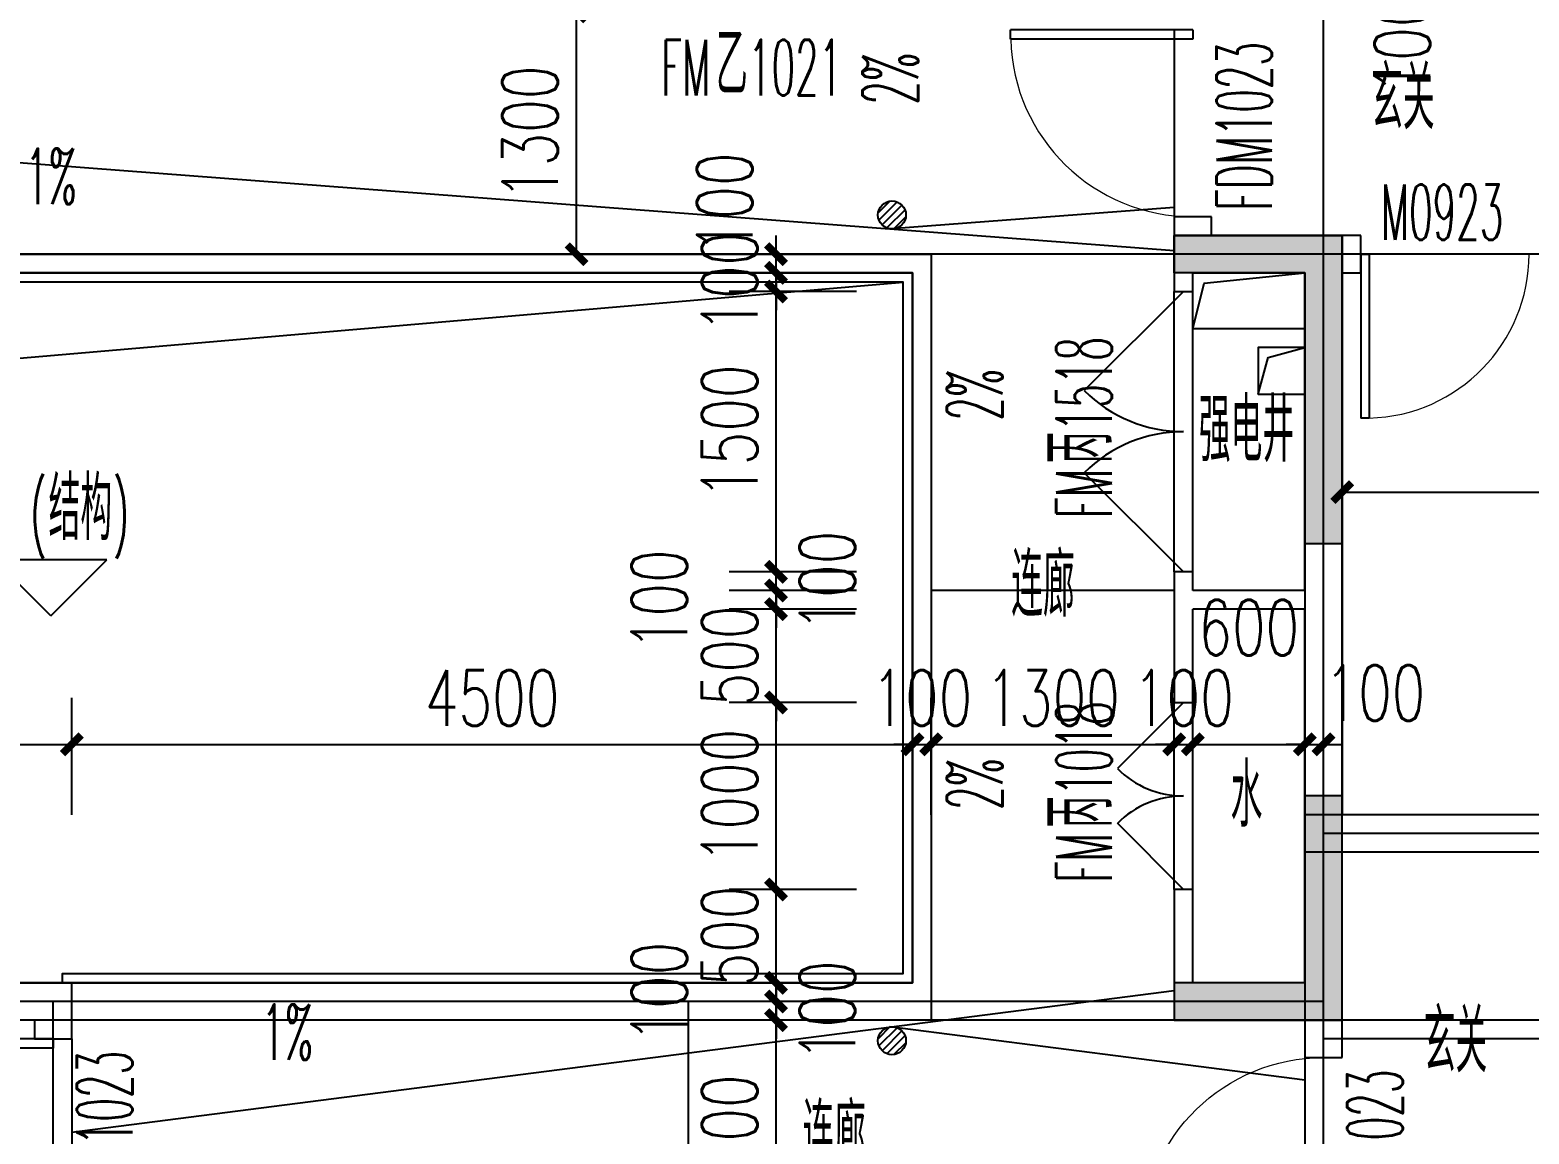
# Model space of a CAD drawing. Extents: x -59851 to 653804, y -249523 to 437614.
# Drawn here: x -10238 to -2214, y 17096 to 23006 of the extents above; entities that cross this region are included whole.
import ezdxf

# ---------------------------------------------------------------- set-up
doc = ezdxf.new("R2010")
doc.units = 0
doc.header["$LTSCALE"] = 1000
doc.header["$MEASUREMENT"] = 0
doc.layers.add('A-area(算全面积)', color=21, linetype='Continuous', plot=False)
for name, color, linetype in [('A-洞口', 105, 'Continuous'), ('A-第三道尺寸线', 105, 'Continuous'), ('A-线脚看线', 9, 'Continuous'), ('AE-FLOR', 151, 'Continuous'), ('DIM_ELEV', 3, 'Continuous'), ('DIM_SYMB', 3, 'Continuous'), ('DOOR_FIRE', 4, 'Continuous'), ('DOOR_FIRE_TEXT', 7, 'Continuous'), ('DOTE', 16, 'Continuous'), ('NL', 5, 'Continuous'), ('PUB_HATCH', 8, 'Continuous'), ('PUB_TEXT', 7, 'Continuous'), ('WALL', 2, 'Continuous'), ('WINDOW', 4, 'Continuous'), ('WINDOW_TEXT', 7, 'Continuous'), ('ys', 154, 'Continuous'), ('剪力墙', 6, 'Continuous')]:
    doc.layers.add(name, color=color, linetype=linetype)
doc.styles.add('_TCH_DIM', font='SIMPLEX.shx', dxfattribs={"width": 0.7, "bigfont": 'GBCBIG.shx'})
doc.styles.add('_TCH_DIM_T3', font='SIMPLEX.shx', dxfattribs={"width": 0.705882, "bigfont": 'GBCBIG.shx'})
doc.styles.add('_TCH_WINDOW', font='SIMPLEX.shx', dxfattribs={"width": 0.7, "height": 3.5, "bigfont": 'GBCBIG.shx'})
doc.styles.get("Standard").update_dxf_attribs({"font": 'gbenor.shx', "width": 0.7, "bigfont": 'gbcbig.shx'})
doc.dimstyles.new('_TCH_ARCH&&100', dxfattribs={"dimtxt": 297.5, "dimasz": 100, "dimexe": 250, "dimexo": 300, "dimgap": 100, "dimtad": 1, "dimdec": 0, "dimzin": 0, "dimdsep": 46, "dimtxsty": '_TCH_DIM_T3', "dimblk": 'ARCHTICK', "dimcen": 0.09, "dimclrt": 7, "dimazin": 2, "dimtfac": 1, "dimtdec": 0, "dimtix": 1, "dimtmove": 2, "dimatfit": 3, "dimfxl": 0, "dimtolj": 1, "dimtzin": 0, "dimarcsym": 0})

# ---------------------------------------------------------------- blocks, each defined once
blk = doc.blocks.new('jgjlq030328')
at = {"layer": 'PUB_HATCH'}
for points in [[(-249535, 21011.9), (-249535, 20911.9), (-249535, 19361.9), (-249735, 19361.9), (-249735, 20811.9), (-250435, 20811.9), (-250435, 21011.9), (-249735, 21011.9)], [(-250435, 16811.9), (-249535, 16811.9), (-249535, 18011.9), (-249735, 18011.9), (-249735, 17011.9), (-250435, 17011.9)]]:
    blk.add_hatch(color=256, dxfattribs=at).paths.add_polyline_path(points)
at = {"layer": '剪力墙'}
for points in [[(-249535, 21011.9), (-249535, 20911.9), (-249535, 19361.9), (-249735, 19361.9), (-249735, 20811.9), (-250435, 20811.9), (-250435, 21011.9), (-249735, 21011.9)], [(-250435, 16811.9), (-249535, 16811.9), (-249535, 18011.9), (-249735, 18011.9), (-249735, 17011.9), (-250435, 17011.9)]]:
    blk.add_lwpolyline(points, close=True, dxfattribs=at)
blk.add_lwpolyline([(-249735, 21011.9), (-249735, 21011.9)], dxfattribs=at)
blk = doc.blocks.new('zhouxianssceng0329')
at = {"layer": 'DOTE'}
for p, q in [((-3313.7, 132089.9), (-3313.7, 148798.2)), ((5501.3, 147398.2), (-22013.7, 147398.2)), ((5501.3, 144298.2), (-3313.7, 144298.2)), ((-3313.7, 143398.2), (-44988.6, 143398.2)), ((-10113.7, 132089.9), (-10113.7, 143398.2)), ((-6713.7, 132089.9), (-6713.7, 143398.2)), ((5501.3, 143298.2), (-44988.6, 143298.2)), ((5501.3, 143198.2), (-3313.7, 143198.2))]:
    blk.add_line(p, q, dxfattribs=at)
blk = doc.blocks.new('$DorLib2D$00000001')
for p, q in [((0.45, 0.975), (0.5, 0.975)), ((0.45, 0), (0.45, 0.975)), ((0.5, 0), (0.5, 0.975)), ((0.5, 0), (0.45, 0))]:
    blk.add_line(p, q)
at = {"lineweight": 13}
blk.add_arc((0.475, 0), 0.975, 91.46928, 180, dxfattribs=at)
blk = doc.blocks.new('a5huxing0323')
at = {"layer": 'WALL'}
for p, q in [((87362, 170434.8), (87362, 169134.8)), ((88862, 170434.8), (87362, 170434.8)), ((87562, 169134.8), (87562, 170234.8)), ((88762, 170234.8), (87562, 170234.8)), ((87362, 169134.8), (87562, 169134.8))]:
    blk.add_line(p, q, dxfattribs=at)
at = {"layer": 'WINDOW'}
blk.add_line((87362, 169134.8), (87362, 168134.8), dxfattribs=at)
ref = blk.add_blockref('$DorLib2D$00000001', (87462, 168634.8), dxfattribs=dict(at, xscale=-1000, yscale=1000, zscale=1000, rotation=90))
ref.add_attrib('A', 'FDM1023', (87885.8, 168169.3), dxfattribs={"layer": 'WINDOW_TEXT', "height": 297.5, "rotation": 90, "style": '_TCH_WINDOW', "width": 0.494118})
at = {"layer": 'PUB_TEXT', "width": 0.7}
blk.add_text('玄关', height=337.59, dxfattribs=at).set_placement((87998, 169054))
blk = doc.blocks.new('_ArchTick')
at = {"color": 0, "linetype": 'ByBlock', "const_width": 0.4}
blk.add_lwpolyline([(-0.5, -0.5), (0.5, 0.5)], dxfattribs=at)
blk = doc.blocks.new('*D803')
at = {"layer": 'A-第三道尺寸线', "color": 0, "lineweight": -2, "transparency": 16777216}
for p, q in [((6265.5, 175547.7), (6265.5, 174988)), ((10265.5, 175547.7), (10265.5, 174988)), ((6265.5, 175238), (10265.5, 175238))]:
    blk.add_line(p, q, dxfattribs=at)
at = {"layer": 'Defpoints', "color": 0, "transparency": 16777216}
for p in [(6265.5, 175847.7), (10265.5, 175847.7), (10265.5, 175238)]:
    blk.add_point(p, dxfattribs=at)
at = {"layer": 'A-第三道尺寸线', "color": 0, "lineweight": -2, "transparency": 16777216, "xscale": 100, "yscale": 100, "zscale": 100, "rotation": 180}
blk.add_blockref('_ArchTick', (6265.5, 175238), dxfattribs=at)
at = {"layer": 'A-第三道尺寸线', "color": 0, "lineweight": -2, "transparency": 16777216, "xscale": 100, "yscale": 100, "zscale": 100}
blk.add_blockref('_ArchTick', (10265.5, 175238), dxfattribs=at)
at = {"layer": 'A-第三道尺寸线', "color": 7, "transparency": 16777216, "insert": (8265.5, 175486.8), "char_height": 297.5, "attachment_point": 5, "style": '_TCH_DIM_T3'}
blk.add_mtext('\\A1;4000', dxfattribs=at)
blk = doc.blocks.new('*D822')
at = {"layer": 'A-第三道尺寸线', "color": 0, "lineweight": -2, "transparency": 16777216}
for p, q in [((6862.2, 178011.7), (6862.2, 178111.7)), ((6527.5, 178011.7), (7112.2, 178011.7)), ((6862.2, 177911.7), (6862.2, 178011.7)), ((6527.5, 177911.7), (7112.2, 177911.7)), ((6862.2, 177911.7), (6862.2, 177811.7))]:
    blk.add_line(p, q, dxfattribs=at)
at = {"layer": 'Defpoints', "color": 0, "transparency": 16777216}
for p in [(6227.5, 178011.7), (6862.2, 178011.7), (6227.5, 177911.7)]:
    blk.add_point(p, dxfattribs=at)
at = {"layer": 'A-第三道尺寸线', "color": 0, "lineweight": -2, "transparency": 16777216, "xscale": 100, "yscale": 100, "zscale": 100}
for p, rotation in [((6862.2, 178011.7), 270), ((6862.2, 177911.7), 90)]:
    blk.add_blockref('_ArchTick', p, dxfattribs=dict(at, rotation=rotation))
at = {"layer": 'A-第三道尺寸线', "color": 7, "transparency": 16777216, "insert": (6587.2, 177636.7), "char_height": 297.5, "attachment_point": 5, "rotation": 90, "style": '_TCH_DIM_T3'}
blk.add_mtext('\\A1;100', dxfattribs=at)
blk = doc.blocks.new('$DorLib2D$00000116')
at = {"color": 0}
for p, q in [((-0.5, 0), (-0.1464, 0.3536)), ((0.5, 0), (0.1464, 0.3536))]:
    blk.add_line(p, q, dxfattribs=at)
for centre, start, end in [((-0.5, 0), 0, 45), ((0.5, 0), 135, 180)]:
    blk.add_arc(centre, 0.5, start, end, dxfattribs=at)
blk = doc.blocks.new('qiangruodianshuiyou')
at = {"layer": 'A-洞口'}
for points in [[(-5430.3, 173334.8), (-5430.3, 173034.8), (-6030.3, 173034.8), (-6030.3, 173334.8)], [(-5430.3, 172934.8), (-5680.3, 172934.8), (-5680.3, 172684.8), (-5430.3, 172684.8)]]:
    blk.add_lwpolyline(points, close=True, dxfattribs=at)
for points in [[(-6030.3, 173034.8), (-5968.3, 173279.3), (-5430.3, 173334.8)], [(-5680.3, 172684.8), (-5625.9, 172882.1), (-5430.3, 172934.8)]]:
    blk.add_lwpolyline(points, dxfattribs=at)
at = {"layer": 'DOOR_FIRE'}
for p, q in [((-6130.3, 171734.8), (-6130.3, 173234.8)), ((-6030.3, 171734.8), (-6030.3, 173234.8)), ((-6130.3, 170034.8), (-6130.3, 171034.8)), ((-6030.3, 170034.8), (-6030.3, 171034.8))]:
    blk.add_line(p, q, dxfattribs=at)
at = {"layer": 'WALL'}
for p, q in [((-5230.3, 173534.8), (-6130.3, 173534.8)), ((-6130.3, 173534.8), (-6130.3, 173234.8)), ((-5230.3, 171634.8), (-5230.3, 173534.8)), ((-5430.3, 173334.8), (-6030.3, 173334.8)), ((-6030.3, 173234.8), (-6030.3, 173334.8)), ((-5430.3, 171634.8), (-5430.3, 173334.8)), ((-6130.3, 173234.8), (-6030.3, 173234.8)), ((-6030.3, 171734.8), (-6130.3, 171734.8)), ((-6130.3, 171734.8), (-6130.3, 171634.8)), ((-6030.3, 171634.8), (-6030.3, 171734.8)), ((-6130.3, 171634.8), (-6130.3, 171034.8)), ((-5430.3, 171634.8), (-6030.3, 171634.8)), ((-5230.3, 169334.8), (-5230.3, 171634.8)), ((-5430.3, 171534.8), (-6030.3, 171534.8)), ((-6030.3, 171034.8), (-6030.3, 171534.8)), ((-5430.3, 169534.8), (-5430.3, 171534.8)), ((-6130.3, 171034.8), (-6030.3, 171034.8)), ((-6030.3, 170034.8), (-6130.3, 170034.8)), ((-6130.3, 170034.8), (-6130.3, 169334.8)), ((-6030.3, 169534.8), (-6030.3, 170034.8)), ((-5430.3, 169534.8), (-6030.3, 169534.8)), ((-5230.3, 169334.8), (-6130.3, 169334.8))]:
    blk.add_line(p, q, dxfattribs=at)
at = {"layer": 'DOOR_FIRE', "zscale": 100}
for p, xscale, yscale, rotation in [((-6080.3, 172484.8), 1500, 1500, 90), ((-6080.3, 170534.8), 1000, 1000, 90.00000000000004)]:
    blk.add_blockref('$DorLib2D$00000116', p, dxfattribs=dict(at, xscale=xscale, yscale=yscale, rotation=rotation))
at = {"layer": 'DOOR_FIRE_TEXT', "style": '_TCH_WINDOW'}
for s, height, width, p in [('1518', 297.5, 0.494118, (-6463.1, 172486.8)), ('丙', 337.6, 0.7, (-6463.1, 172314.8)), ('FM', 297.5, 0.494118, (-6463.1, 172020.8)), ('1018', 297.5, 0.494118, (-6463.1, 170536.8)), ('丙', 337.6, 0.7, (-6463.1, 170364.8)), ('FM', 297.5, 0.494118, (-6463.1, 170070.8))]:
    blk.add_text(s, height=height, rotation=90, dxfattribs=dict(at, width=width)).set_placement(p)
at = {"layer": 'PUB_TEXT', "width": 0.7}
for s, height, p in [('强电井', 337.59, (-5997.8, 172324.6)), ('水', 337.6, (-5827.7, 170370.1))]:
    blk.add_text(s, height=height, dxfattribs=at).set_placement(p)
blk = doc.blocks.new('ssxianjiao0329')
at = {"layer": 'A-线脚看线'}
blk.add_lwpolyline([(-10063.7, 143498.2), (-10063.7, 143548.2), (-5563.7, 143548.2), (-5563.7, 147248.2), (-17613.7, 147248.2)], dxfattribs=at)
blk = doc.blocks.new('hhhhxintongqutong0329')
at = {"layer": 'A-area(算全面积)'}
blk.add_lwpolyline([(-17613.7, 20582.6), (-17613.7, 13682.6), (-16213.7, 13682.6), (-16213.5, 16982.6), (-15613.7, 16982.6), (-15613.7, 16782.6), (-5513.7, 16782.6), (-5513.7, 20582.6)], close=True, dxfattribs=at)
at = {"layer": 'AE-FLOR'}
for points in [[(-17613.7, 20682.6), (-5413.7, 20682.6), (-5413.7, 16582.6), (-10013.7, 16582.6)], [(-17613.7, 20582.6), (-5513.7, 20582.6), (-5513.7, 16782.6), (-10013.7, 16782.6)]]:
    blk.add_lwpolyline(points, dxfattribs=at)
at = {"layer": 'DIM_ELEV'}
for p, q in [((-9827.1, 19047.2), (-10980.4, 19047.2)), ((-10127.1, 18747.2), (-10427.1, 19047.2)), ((-10127.1, 18747.2), (-9827.1, 19047.2))]:
    blk.add_line(p, q, dxfattribs=at)
at = {"layer": 'DOOR_FIRE_TEXT', "style": '_TCH_WINDOW'}
for s, height, width, p in [('FM', 297.5, 0.494118, (-6860.2, 21532.6)), ('乙', 337.6, 0.7, (-6566.2, 21532.6)), ('1021', 297.5, 0.494118, (-6394.2, 21532.6))]:
    blk.add_text(s, height=height, dxfattribs=dict(at, width=width)).set_placement(p)
at = {"layer": 'PUB_TEXT', "style": '_TCH_DIM'}
for s, height, width, p in [('(', 297.5, 0.494118, (-10236.4, 19152.2)), ('结构', 337.59, 0.7, (-10138.4, 19152.2)), (')', 297.5, 0.494118, (-9794.4, 19152.2))]:
    blk.add_text(s, height=height, dxfattribs=dict(at, width=width)).set_placement(p)
at = {"layer": 'PUB_TEXT', "width": 0.7}
for p in [(-4985.6, 18743.2), (-6103.1, 15798.2)]:
    blk.add_text('连廊', height=337.59, dxfattribs=at).set_placement(p)
blk = doc.blocks.new('_LV13')
at = {"color": 0}
for p, q in [((-0.071, 0.495), (-0.495, 0.071)), ((0.183, 0.465), (-0.465, -0.183)), ((0.354, 0.354), (-0.354, -0.354)), ((0.465, 0.183), (-0.183, -0.465)), ((0.495, -0.071), (0.071, -0.495))]:
    blk.add_line(p, q, dxfattribs=at)
blk.add_circle((0, 0), 0.5)
blk = doc.blocks.new('*D1930')
at = {"layer": 'A-第三道尺寸线', "color": 0, "lineweight": -2, "transparency": 16777216}
for p, q in [((-5813.7, 17705.7), (-6494.4, 17705.7)), ((-6244.4, 16405.7), (-6244.4, 17705.7)), ((-5813.7, 16405.7), (-6494.4, 16405.7))]:
    blk.add_line(p, q, dxfattribs=at)
at = {"layer": 'Defpoints', "color": 0, "transparency": 16777216}
for p in [(-6244.4, 17705.7), (-5513.7, 17705.7), (-5513.7, 16405.7)]:
    blk.add_point(p, dxfattribs=at)
at = {"layer": 'A-第三道尺寸线', "color": 0, "lineweight": -2, "transparency": 16777216, "xscale": 100, "yscale": 100, "zscale": 100}
for p, rotation in [((-6244.4, 17705.7), 90), ((-6244.4, 16405.7), 270)]:
    blk.add_blockref('_ArchTick', p, dxfattribs=dict(at, rotation=rotation))
at = {"layer": 'A-第三道尺寸线', "color": 7, "transparency": 16777216, "insert": (-6493.1, 17055.7), "char_height": 297.5, "attachment_point": 5, "rotation": 90, "style": '_TCH_DIM_T3'}
blk.add_mtext('\\A1;1300', dxfattribs=at)
blk = doc.blocks.new('*D1931')
at = {"layer": 'A-第三道尺寸线', "color": 0, "lineweight": -2, "transparency": 16777216}
for p, q in [((-6244.4, 17805.7), (-6244.4, 17905.7)), ((-5813.7, 17805.7), (-6494.4, 17805.7)), ((-6244.4, 17705.7), (-6244.4, 17805.7)), ((-5813.7, 17705.7), (-6494.4, 17705.7)), ((-6244.4, 17705.7), (-6244.4, 17605.7))]:
    blk.add_line(p, q, dxfattribs=at)
at = {"layer": 'Defpoints', "color": 0, "transparency": 16777216}
for p in [(-6244.4, 17805.7), (-5513.7, 17805.7), (-5513.7, 17705.7)]:
    blk.add_point(p, dxfattribs=at)
at = {"layer": 'A-第三道尺寸线', "color": 0, "lineweight": -2, "transparency": 16777216, "xscale": 100, "yscale": 100, "zscale": 100}
for p, rotation in [((-6244.4, 17805.7), 270), ((-6244.4, 17705.7), 90)]:
    blk.add_blockref('_ArchTick', p, dxfattribs=dict(at, rotation=rotation))
at = {"layer": 'A-第三道尺寸线', "color": 7, "transparency": 16777216, "insert": (-5969.4, 17755.7), "char_height": 297.5, "attachment_point": 5, "rotation": 90, "style": '_TCH_DIM_T3'}
blk.add_mtext('\\A1;100', dxfattribs=at)
blk = doc.blocks.new('*D1932')
at = {"layer": 'A-第三道尺寸线', "color": 0, "lineweight": -2, "transparency": 16777216}
for p, q in [((-6244.4, 17905.7), (-6244.4, 18005.7)), ((-5813.7, 17905.7), (-6494.4, 17905.7)), ((-6244.4, 17805.7), (-6244.4, 17905.7)), ((-5813.7, 17805.7), (-6494.4, 17805.7)), ((-6244.4, 17805.7), (-6244.4, 17705.7))]:
    blk.add_line(p, q, dxfattribs=at)
at = {"layer": 'Defpoints', "color": 0, "transparency": 16777216}
for p in [(-6244.4, 17905.7), (-5513.7, 17905.7), (-5513.7, 17805.7)]:
    blk.add_point(p, dxfattribs=at)
at = {"layer": 'A-第三道尺寸线', "color": 0, "lineweight": -2, "transparency": 16777216, "xscale": 100, "yscale": 100, "zscale": 100}
for p, rotation in [((-6244.4, 17905.7), 270), ((-6244.4, 17805.7), 90)]:
    blk.add_blockref('_ArchTick', p, dxfattribs=dict(at, rotation=rotation))
at = {"layer": 'A-第三道尺寸线', "color": 7, "transparency": 16777216, "insert": (-6869.4, 17855.7), "char_height": 297.5, "attachment_point": 5, "rotation": 90, "style": '_TCH_DIM_T3'}
blk.add_mtext('\\A1;100', dxfattribs=at)
blk = doc.blocks.new('*D1933')
at = {"layer": 'A-第三道尺寸线', "color": 0, "lineweight": -2, "transparency": 16777216}
for p, q in [((-6244.4, 18405.7), (-6244.4, 18505.7)), ((-5813.7, 18405.7), (-6494.4, 18405.7)), ((-6244.4, 17905.7), (-6244.4, 18405.7)), ((-5813.7, 17905.7), (-6494.4, 17905.7)), ((-6244.4, 17905.7), (-6244.4, 17805.7))]:
    blk.add_line(p, q, dxfattribs=at)
at = {"layer": 'Defpoints', "color": 0, "transparency": 16777216}
for p in [(-6244.4, 18405.7), (-5513.7, 18405.7), (-5513.7, 17905.7)]:
    blk.add_point(p, dxfattribs=at)
at = {"layer": 'A-第三道尺寸线', "color": 0, "lineweight": -2, "transparency": 16777216, "xscale": 100, "yscale": 100, "zscale": 100}
for p, rotation in [((-6244.4, 18405.7), 270), ((-6244.4, 17905.7), 90)]:
    blk.add_blockref('_ArchTick', p, dxfattribs=dict(at, rotation=rotation))
at = {"layer": 'A-第三道尺寸线', "color": 7, "transparency": 16777216, "insert": (-6493.1, 18155.7), "char_height": 297.5, "attachment_point": 5, "rotation": 90, "style": '_TCH_DIM_T3'}
blk.add_mtext('\\A1;500', dxfattribs=at)
blk = doc.blocks.new('*D1934')
at = {"layer": 'A-第三道尺寸线', "color": 0, "lineweight": -2, "transparency": 16777216}
for p, q in [((-5813.7, 19405.7), (-6494.4, 19405.7)), ((-6244.4, 18405.7), (-6244.4, 19405.7)), ((-5813.7, 18405.7), (-6494.4, 18405.7))]:
    blk.add_line(p, q, dxfattribs=at)
at = {"layer": 'Defpoints', "color": 0, "transparency": 16777216}
for p in [(-6244.4, 19405.7), (-5513.7, 19405.7), (-5513.7, 18405.7)]:
    blk.add_point(p, dxfattribs=at)
at = {"layer": 'A-第三道尺寸线', "color": 0, "lineweight": -2, "transparency": 16777216, "xscale": 100, "yscale": 100, "zscale": 100}
for p, rotation in [((-6244.4, 19405.7), 90), ((-6244.4, 18405.7), 270)]:
    blk.add_blockref('_ArchTick', p, dxfattribs=dict(at, rotation=rotation))
at = {"layer": 'A-第三道尺寸线', "color": 7, "transparency": 16777216, "insert": (-6493.1, 18905.7), "char_height": 297.5, "attachment_point": 5, "rotation": 90, "style": '_TCH_DIM_T3'}
blk.add_mtext('\\A1;1000', dxfattribs=at)
blk = doc.blocks.new('*D1935')
at = {"layer": 'A-第三道尺寸线', "color": 0, "lineweight": -2, "transparency": 16777216}
for p, q in [((-6244.4, 19905.7), (-6244.4, 20005.7)), ((-5813.7, 19905.7), (-6494.4, 19905.7)), ((-6244.4, 19405.7), (-6244.4, 19905.7)), ((-5813.7, 19405.7), (-6494.4, 19405.7)), ((-6244.4, 19405.7), (-6244.4, 19305.7))]:
    blk.add_line(p, q, dxfattribs=at)
at = {"layer": 'Defpoints', "color": 0, "transparency": 16777216}
for p in [(-6244.4, 19905.7), (-5513.7, 19905.7), (-5513.7, 19405.7)]:
    blk.add_point(p, dxfattribs=at)
at = {"layer": 'A-第三道尺寸线', "color": 0, "lineweight": -2, "transparency": 16777216, "xscale": 100, "yscale": 100, "zscale": 100}
for p, rotation in [((-6244.4, 19905.7), 270), ((-6244.4, 19405.7), 90)]:
    blk.add_blockref('_ArchTick', p, dxfattribs=dict(at, rotation=rotation))
at = {"layer": 'A-第三道尺寸线', "color": 7, "transparency": 16777216, "insert": (-6493.1, 19655.7), "char_height": 297.5, "attachment_point": 5, "rotation": 90, "style": '_TCH_DIM_T3'}
blk.add_mtext('\\A1;500', dxfattribs=at)
blk = doc.blocks.new('*D1936')
at = {"layer": 'A-第三道尺寸线', "color": 0, "lineweight": -2, "transparency": 16777216}
for p, q in [((-6244.4, 20005.7), (-6244.4, 20105.7)), ((-5813.7, 20005.7), (-6494.4, 20005.7)), ((-6244.4, 19905.7), (-6244.4, 20005.7)), ((-5813.7, 19905.7), (-6494.4, 19905.7)), ((-6244.4, 19905.7), (-6244.4, 19805.7))]:
    blk.add_line(p, q, dxfattribs=at)
at = {"layer": 'Defpoints', "color": 0, "transparency": 16777216}
for p in [(-6244.4, 20005.7), (-5513.7, 20005.7), (-5513.7, 19905.7)]:
    blk.add_point(p, dxfattribs=at)
at = {"layer": 'A-第三道尺寸线', "color": 0, "lineweight": -2, "transparency": 16777216, "xscale": 100, "yscale": 100, "zscale": 100}
for p, rotation in [((-6244.4, 20005.7), 270), ((-6244.4, 19905.7), 90)]:
    blk.add_blockref('_ArchTick', p, dxfattribs=dict(at, rotation=rotation))
at = {"layer": 'A-第三道尺寸线', "color": 7, "transparency": 16777216, "insert": (-6869.4, 19955.7), "char_height": 297.5, "attachment_point": 5, "rotation": 90, "style": '_TCH_DIM_T3'}
blk.add_mtext('\\A1;100', dxfattribs=at)
blk = doc.blocks.new('*D1937')
at = {"layer": 'A-第三道尺寸线', "color": 0, "lineweight": -2, "transparency": 16777216}
for p, q in [((-6244.4, 20105.7), (-6244.4, 20205.7)), ((-5813.7, 20105.7), (-6494.4, 20105.7)), ((-6244.4, 20005.7), (-6244.4, 20105.7)), ((-5813.7, 20005.7), (-6494.4, 20005.7)), ((-6244.4, 20005.7), (-6244.4, 19905.7))]:
    blk.add_line(p, q, dxfattribs=at)
at = {"layer": 'Defpoints', "color": 0, "transparency": 16777216}
for p in [(-6244.4, 20105.7), (-5513.7, 20105.7), (-5513.7, 20005.7)]:
    blk.add_point(p, dxfattribs=at)
at = {"layer": 'A-第三道尺寸线', "color": 0, "lineweight": -2, "transparency": 16777216, "xscale": 100, "yscale": 100, "zscale": 100}
for p, rotation in [((-6244.4, 20105.7), 270), ((-6244.4, 20005.7), 90)]:
    blk.add_blockref('_ArchTick', p, dxfattribs=dict(at, rotation=rotation))
at = {"layer": 'A-第三道尺寸线', "color": 7, "transparency": 16777216, "insert": (-5969.4, 20055.7), "char_height": 297.5, "attachment_point": 5, "rotation": 90, "style": '_TCH_DIM_T3'}
blk.add_mtext('\\A1;100', dxfattribs=at)
blk = doc.blocks.new('*D1938')
at = {"layer": 'A-第三道尺寸线', "color": 0, "lineweight": -2, "transparency": 16777216}
for p, q in [((-5813.7, 21605.7), (-6494.4, 21605.7)), ((-6244.4, 20105.7), (-6244.4, 21605.7)), ((-5813.7, 20105.7), (-6494.4, 20105.7))]:
    blk.add_line(p, q, dxfattribs=at)
at = {"layer": 'Defpoints', "color": 0, "transparency": 16777216}
for p in [(-6244.4, 21605.7), (-5513.7, 21605.7), (-5513.7, 20105.7)]:
    blk.add_point(p, dxfattribs=at)
at = {"layer": 'A-第三道尺寸线', "color": 0, "lineweight": -2, "transparency": 16777216, "xscale": 100, "yscale": 100, "zscale": 100}
for p, rotation in [((-6244.4, 21605.7), 90), ((-6244.4, 20105.7), 270)]:
    blk.add_blockref('_ArchTick', p, dxfattribs=dict(at, rotation=rotation))
at = {"layer": 'A-第三道尺寸线', "color": 7, "transparency": 16777216, "insert": (-6493.1, 20855.7), "char_height": 297.5, "attachment_point": 5, "rotation": 90, "style": '_TCH_DIM_T3'}
blk.add_mtext('\\A1;1500', dxfattribs=at)
blk = doc.blocks.new('*D1939')
at = {"layer": 'A-第三道尺寸线', "color": 0, "lineweight": -2, "transparency": 16777216}
for p, q in [((-6244.4, 21705.7), (-6244.4, 21805.7)), ((-5813.7, 21705.7), (-6494.4, 21705.7)), ((-6244.4, 21605.7), (-6244.4, 21705.7)), ((-5813.7, 21605.7), (-6494.4, 21605.7)), ((-6244.4, 21605.7), (-6244.4, 21505.7))]:
    blk.add_line(p, q, dxfattribs=at)
at = {"layer": 'Defpoints', "color": 0, "transparency": 16777216}
for p in [(-6244.4, 21705.7), (-5513.7, 21705.7), (-5513.7, 21605.7)]:
    blk.add_point(p, dxfattribs=at)
at = {"layer": 'A-第三道尺寸线', "color": 0, "lineweight": -2, "transparency": 16777216, "xscale": 100, "yscale": 100, "zscale": 100}
for p, rotation in [((-6244.4, 21705.7), 270), ((-6244.4, 21605.7), 90)]:
    blk.add_blockref('_ArchTick', p, dxfattribs=dict(at, rotation=rotation))
at = {"layer": 'A-第三道尺寸线', "color": 7, "transparency": 16777216, "insert": (-6493.1, 21655.7), "char_height": 297.5, "attachment_point": 5, "rotation": 90, "style": '_TCH_DIM_T3'}
blk.add_mtext('\\A1;100', dxfattribs=at)
blk = doc.blocks.new('*D1940')
at = {"layer": 'A-第三道尺寸线', "color": 0, "lineweight": -2, "transparency": 16777216}
for p, q in [((-6244.4, 21805.7), (-6244.4, 21905.7)), ((-5813.7, 21805.7), (-6494.4, 21805.7)), ((-6244.4, 21705.7), (-6244.4, 21805.7)), ((-5813.7, 21705.7), (-6494.4, 21705.7)), ((-6244.4, 21705.7), (-6244.4, 21605.7))]:
    blk.add_line(p, q, dxfattribs=at)
at = {"layer": 'Defpoints', "color": 0, "transparency": 16777216}
for p in [(-6244.4, 21805.7), (-5513.7, 21805.7), (-5513.7, 21705.7)]:
    blk.add_point(p, dxfattribs=at)
at = {"layer": 'A-第三道尺寸线', "color": 0, "lineweight": -2, "transparency": 16777216, "xscale": 100, "yscale": 100, "zscale": 100}
for p, rotation in [((-6244.4, 21805.7), 270), ((-6244.4, 21705.7), 90)]:
    blk.add_blockref('_ArchTick', p, dxfattribs=dict(at, rotation=rotation))
at = {"layer": 'A-第三道尺寸线', "color": 7, "transparency": 16777216, "insert": (-6519.4, 22080.7), "char_height": 297.5, "attachment_point": 5, "rotation": 90, "style": '_TCH_DIM_T3'}
blk.add_mtext('\\A1;100', dxfattribs=at)
blk = doc.blocks.new('*D1952')
at = {"layer": 'A-第三道尺寸线', "color": 0, "lineweight": -2, "transparency": 16777216}
for p, q in [((-11813.7, 18805.7), (-11813.7, 19432)), ((-10013.7, 18805.7), (-10013.7, 19432)), ((-11813.7, 19182), (-10013.7, 19182))]:
    blk.add_line(p, q, dxfattribs=at)
at = {"layer": 'Defpoints', "color": 0, "transparency": 16777216}
for p in [(-10013.7, 19182), (-11813.7, 18505.7), (-10013.7, 18505.7)]:
    blk.add_point(p, dxfattribs=at)
at = {"layer": 'A-第三道尺寸线', "color": 0, "lineweight": -2, "transparency": 16777216, "xscale": 100, "yscale": 100, "zscale": 100, "rotation": 180}
blk.add_blockref('_ArchTick', (-11813.7, 19182), dxfattribs=at)
at = {"layer": 'A-第三道尺寸线', "color": 0, "lineweight": -2, "transparency": 16777216, "xscale": 100, "yscale": 100, "zscale": 100}
blk.add_blockref('_ArchTick', (-10013.7, 19182), dxfattribs=at)
at = {"layer": 'A-第三道尺寸线', "color": 7, "transparency": 16777216, "insert": (-10913.7, 19430.8), "char_height": 297.5, "attachment_point": 5, "style": '_TCH_DIM_T3'}
blk.add_mtext('\\A1;1800', dxfattribs=at)
blk = doc.blocks.new('*D1953')
at = {"layer": 'A-第三道尺寸线', "color": 0, "lineweight": -2, "transparency": 16777216}
for p, q in [((-10013.7, 18805.7), (-10013.7, 19432)), ((-5513.7, 18805.7), (-5513.7, 19432)), ((-10013.7, 19182), (-5513.7, 19182))]:
    blk.add_line(p, q, dxfattribs=at)
at = {"layer": 'Defpoints', "color": 0, "transparency": 16777216}
for p in [(-5513.7, 19182), (-10013.7, 18505.7), (-5513.7, 18505.7)]:
    blk.add_point(p, dxfattribs=at)
at = {"layer": 'A-第三道尺寸线', "color": 0, "lineweight": -2, "transparency": 16777216, "xscale": 100, "yscale": 100, "zscale": 100, "rotation": 180}
blk.add_blockref('_ArchTick', (-10013.7, 19182), dxfattribs=at)
at = {"layer": 'A-第三道尺寸线', "color": 0, "lineweight": -2, "transparency": 16777216, "xscale": 100, "yscale": 100, "zscale": 100}
blk.add_blockref('_ArchTick', (-5513.7, 19182), dxfattribs=at)
at = {"layer": 'A-第三道尺寸线', "color": 7, "transparency": 16777216, "insert": (-7763.7, 19430.8), "char_height": 297.5, "attachment_point": 5, "style": '_TCH_DIM_T3'}
blk.add_mtext('\\A1;4500', dxfattribs=at)
blk = doc.blocks.new('*D1954')
at = {"layer": 'A-第三道尺寸线', "color": 0, "lineweight": -2, "transparency": 16777216}
for p, q in [((-5513.7, 18805.7), (-5513.7, 19432)), ((-5413.7, 18805.7), (-5413.7, 19432)), ((-5513.7, 19182), (-5613.7, 19182)), ((-5513.7, 19182), (-5413.7, 19182)), ((-5413.7, 19182), (-5313.7, 19182))]:
    blk.add_line(p, q, dxfattribs=at)
at = {"layer": 'Defpoints', "color": 0, "transparency": 16777216}
for p in [(-5413.7, 19182), (-5513.7, 18505.7), (-5413.7, 18505.7)]:
    blk.add_point(p, dxfattribs=at)
at = {"layer": 'A-第三道尺寸线', "color": 0, "lineweight": -2, "transparency": 16777216, "xscale": 100, "yscale": 100, "zscale": 100}
blk.add_blockref('_ArchTick', (-5513.7, 19182), dxfattribs=at)
at = {"layer": 'A-第三道尺寸线', "color": 0, "lineweight": -2, "transparency": 16777216, "xscale": 100, "yscale": 100, "zscale": 100, "rotation": 180}
blk.add_blockref('_ArchTick', (-5413.7, 19182), dxfattribs=at)
at = {"layer": 'A-第三道尺寸线', "color": 7, "transparency": 16777216, "insert": (-5463.7, 19430.8), "char_height": 297.5, "attachment_point": 5, "style": '_TCH_DIM_T3'}
blk.add_mtext('\\A1;100', dxfattribs=at)
blk = doc.blocks.new('*D1955')
at = {"layer": 'A-第三道尺寸线', "color": 0, "lineweight": -2, "transparency": 16777216}
for p, q in [((-5413.7, 18805.7), (-5413.7, 19432)), ((-4113.7, 18805.7), (-4113.7, 19432)), ((-5413.7, 19182), (-4113.7, 19182))]:
    blk.add_line(p, q, dxfattribs=at)
at = {"layer": 'Defpoints', "color": 0, "transparency": 16777216}
for p in [(-4113.7, 19182), (-5413.7, 18505.7), (-4113.7, 18505.7)]:
    blk.add_point(p, dxfattribs=at)
at = {"layer": 'A-第三道尺寸线', "color": 0, "lineweight": -2, "transparency": 16777216, "xscale": 100, "yscale": 100, "zscale": 100, "rotation": 180}
blk.add_blockref('_ArchTick', (-5413.7, 19182), dxfattribs=at)
at = {"layer": 'A-第三道尺寸线', "color": 0, "lineweight": -2, "transparency": 16777216, "xscale": 100, "yscale": 100, "zscale": 100}
blk.add_blockref('_ArchTick', (-4113.7, 19182), dxfattribs=at)
at = {"layer": 'A-第三道尺寸线', "color": 7, "transparency": 16777216, "insert": (-4763.7, 19430.8), "char_height": 297.5, "attachment_point": 5, "style": '_TCH_DIM_T3'}
blk.add_mtext('\\A1;1300', dxfattribs=at)
blk = doc.blocks.new('*D1956')
at = {"layer": 'A-第三道尺寸线', "color": 0, "lineweight": -2, "transparency": 16777216}
for p, q in [((-4113.7, 18805.7), (-4113.7, 19432)), ((-4013.7, 18805.7), (-4013.7, 19432)), ((-4113.7, 19182), (-4213.7, 19182)), ((-4113.7, 19182), (-4013.7, 19182)), ((-4013.7, 19182), (-3913.7, 19182))]:
    blk.add_line(p, q, dxfattribs=at)
at = {"layer": 'Defpoints', "color": 0, "transparency": 16777216}
for p in [(-4013.7, 19182), (-4113.7, 18505.7), (-4013.7, 18505.7)]:
    blk.add_point(p, dxfattribs=at)
at = {"layer": 'A-第三道尺寸线', "color": 0, "lineweight": -2, "transparency": 16777216, "xscale": 100, "yscale": 100, "zscale": 100}
blk.add_blockref('_ArchTick', (-4113.7, 19182), dxfattribs=at)
at = {"layer": 'A-第三道尺寸线', "color": 0, "lineweight": -2, "transparency": 16777216, "xscale": 100, "yscale": 100, "zscale": 100, "rotation": 180}
blk.add_blockref('_ArchTick', (-4013.7, 19182), dxfattribs=at)
at = {"layer": 'A-第三道尺寸线', "color": 7, "transparency": 16777216, "insert": (-4063.7, 19430.8), "char_height": 297.5, "attachment_point": 5, "style": '_TCH_DIM_T3'}
blk.add_mtext('\\A1;100', dxfattribs=at)
blk = doc.blocks.new('*D1957')
at = {"layer": 'A-第三道尺寸线', "color": 0, "lineweight": -2, "transparency": 16777216}
for p, q in [((-4013.7, 18805.7), (-4013.7, 19432)), ((-3413.7, 18805.7), (-3413.7, 19432)), ((-4013.7, 19182), (-3413.7, 19182))]:
    blk.add_line(p, q, dxfattribs=at)
at = {"layer": 'Defpoints', "color": 0, "transparency": 16777216}
for p in [(-3413.7, 19182), (-4013.7, 18505.7), (-3413.7, 18505.7)]:
    blk.add_point(p, dxfattribs=at)
at = {"layer": 'A-第三道尺寸线', "color": 0, "lineweight": -2, "transparency": 16777216, "xscale": 100, "yscale": 100, "zscale": 100, "rotation": 180}
blk.add_blockref('_ArchTick', (-4013.7, 19182), dxfattribs=at)
at = {"layer": 'A-第三道尺寸线', "color": 0, "lineweight": -2, "transparency": 16777216, "xscale": 100, "yscale": 100, "zscale": 100}
blk.add_blockref('_ArchTick', (-3413.7, 19182), dxfattribs=at)
at = {"layer": 'A-第三道尺寸线', "color": 7, "transparency": 16777216, "insert": (-3713.7, 19807), "char_height": 297.5, "attachment_point": 5, "style": '_TCH_DIM_T3'}
blk.add_mtext('\\A1;600', dxfattribs=at)
blk = doc.blocks.new('*D1958')
at = {"layer": 'A-第三道尺寸线', "color": 0, "lineweight": -2, "transparency": 16777216}
for p, q in [((-3413.7, 18805.7), (-3413.7, 19432)), ((-3313.7, 18805.7), (-3313.7, 19432)), ((-3413.7, 19182), (-3513.7, 19182)), ((-3413.7, 19182), (-3313.7, 19182)), ((-3313.7, 19182), (-3213.7, 19182))]:
    blk.add_line(p, q, dxfattribs=at)
at = {"layer": 'Defpoints', "color": 0, "transparency": 16777216}
for p in [(-3313.7, 19182), (-3413.7, 18505.7), (-3313.7, 18505.7)]:
    blk.add_point(p, dxfattribs=at)
at = {"layer": 'A-第三道尺寸线', "color": 0, "lineweight": -2, "transparency": 16777216, "xscale": 100, "yscale": 100, "zscale": 100}
blk.add_blockref('_ArchTick', (-3413.7, 19182), dxfattribs=at)
at = {"layer": 'A-第三道尺寸线', "color": 0, "lineweight": -2, "transparency": 16777216, "xscale": 100, "yscale": 100, "zscale": 100, "rotation": 180}
blk.add_blockref('_ArchTick', (-3313.7, 19182), dxfattribs=at)
at = {"layer": 'A-第三道尺寸线', "color": 7, "transparency": 16777216, "insert": (-3038.7, 19457), "char_height": 297.5, "attachment_point": 5, "style": '_TCH_DIM_T3'}
blk.add_mtext('\\A1;100', dxfattribs=at)
blk = doc.blocks.new('*D3314')
at = {"layer": 'A-第三道尺寸线', "color": 0, "lineweight": -2, "transparency": 16777216}
for p, q in [((-7683.5, 23105.7), (-7062.4, 23105.7)), ((-7312.4, 21805.7), (-7312.4, 23105.7)), ((-7683.5, 21805.7), (-7062.4, 21805.7))]:
    blk.add_line(p, q, dxfattribs=at)
at = {"layer": 'Defpoints', "color": 0, "transparency": 16777216}
for p in [(-7983.5, 23105.7), (-7312.4, 23105.7), (-7983.5, 21805.7)]:
    blk.add_point(p, dxfattribs=at)
at = {"layer": 'A-第三道尺寸线', "color": 0, "lineweight": -2, "transparency": 16777216, "xscale": 100, "yscale": 100, "zscale": 100}
for p, rotation in [((-7312.4, 23105.7), 90), ((-7312.4, 21805.7), 270)]:
    blk.add_blockref('_ArchTick', p, dxfattribs=dict(at, rotation=rotation))
at = {"layer": 'A-第三道尺寸线', "color": 7, "transparency": 16777216, "insert": (-7561.1, 22455.7), "char_height": 297.5, "attachment_point": 5, "rotation": 90, "style": '_TCH_DIM_T3'}
blk.add_mtext('\\A1;1300', dxfattribs=at)
blk = doc.blocks.new('a6huxing 0323')
at = {"layer": 'WALL'}
for p, q in [((5565.5, 176711.7), (5365.5, 176711.7)), ((5365.5, 176711.7), (5365.5, 176411.7)), ((5565.5, 176611.7), (5565.5, 176711.7)), ((6165.5, 176611.7), (5565.5, 176611.7)), ((6365.5, 176611.7), (6165.5, 176611.7)), ((6365.5, 176411.7), (6365.5, 176611.7)), ((6065.5, 176411.7), (5365.5, 176411.7)), ((6065.5, 176411.7), (6065.5, 173311.7)), ((6265.5, 176411.7), (6265.5, 173511.7)), ((6265.5, 176411.7), (6365.5, 176411.7)), ((10265.5, 173511.7), (6265.5, 173511.7)), ((10465.5, 173311.7), (6065.5, 173311.7))]:
    blk.add_line(p, q, dxfattribs=at)
at = {"layer": 'WINDOW'}
blk.add_line((5365.5, 177711.7), (5365.5, 176711.7), dxfattribs=at)
ref = blk.add_blockref('$DorLib2D$00000001', (5465.5, 177211.7), dxfattribs=dict(at, xscale=1000, yscale=1000, zscale=-1000, rotation=90))
ref.add_attrib('A', 'FDM1023', (5889.3, 176746.2), dxfattribs={"layer": 'WINDOW_TEXT', "height": 297.5, "rotation": 90, "style": '_TCH_WINDOW', "width": 0.494118})
ref = blk.add_blockref('$DorLib2D$00000001', (6815.5, 176511.7), dxfattribs=dict(at, xscale=900, yscale=900, zscale=900, rotation=180))
ref.add_attrib('A', 'M0923', (6472.5, 176588), dxfattribs={"layer": 'WINDOW_TEXT', "height": 297.5, "style": '_TCH_WINDOW', "width": 0.494118})
at = {"layer": 'PUB_TEXT', "width": 0.7}
blk.add_text('玄关', height=337.59, dxfattribs=at).set_placement((6419.8, 177178.7))
at = {"layer": 'A-第三道尺寸线'}
dim = blk.add_linear_dim(base=(6862.2, 178011.7), p1=(6227.5, 177911.7), p2=(6227.5, 178011.7), angle=90, dimstyle='_TCH_ARCH&&100', dxfattribs=at)
dim.commit()
dim.dimension.update_dxf_attribs({"geometry": '*D822', "text_midpoint": (6587.2, 177636.7), "dimtype": 129})
dim = blk.add_aligned_dim(p1=(6265.5, 175847.7), p2=(10265.5, 175847.7), distance=-609.7, dimstyle='_TCH_ARCH&&100', dxfattribs=at)
dim.commit()
dim.dimension.update_dxf_attribs({"geometry": '*D803', "text_midpoint": (8265.5, 175486.8)})

msp = doc.modelspace()

# ---------------------------------------------------------------- linework, layer by layer
at = {"layer": 'DIM_SYMB'}
for points in [[(-10434.6, 21968.4, 0, 0, 0), (-9939.7, 21968.4, 80, 0, 0), (-9639.7, 21968.4, 0, 0, 0)], [(-9169.4, 17387.9, 0, 0, 0), (-8674.5, 17387.9, 80, 0, 0), (-8374.5, 17387.9, 0, 0, 0)], [(-6907.5, 16518.5, 0, 0, 0), (-6907.5, 17013.4, 80, 0, 0), (-6907.5, 17313.4, 0, 0, 0)]]:
    msp.add_lwpolyline(points, format="xyseb", dxfattribs=at)
at = {"layer": 'WALL'}
for p, q in [((-10013.7, 17905.7), (-11713.7, 17905.7)), ((-10013.7, 17605.7), (-10013.7, 17905.7)), ((-10213.7, 17705.7), (-11613.7, 17705.7)), ((-10213.7, 17705.7), (-10213.7, 17605.7)), ((-10213.7, 17605.7), (-10013.7, 17605.7))]:
    msp.add_line(p, q, dxfattribs=at)
at = {"layer": 'WINDOW'}
msp.add_line((-10013.7, 17605.7), (-10013.7, 16605.7), dxfattribs=at)

# ---------------------------------------------------------------- block references
msp.add_blockref('zhouxianssceng0329', (0, -125592.5))
at = {"layer": 'NL', "ltscale": 0.5, "extrusion": (0, 0, -1), "xscale": -150, "yscale": 150, "zscale": -150}
msp.add_blockref('_LV13', (5623.7, 17595.7), dxfattribs=at)
at = {"layer": 'WINDOW'}
ref = msp.add_blockref('$DorLib2D$00000001', (-10113.7, 17105.7), dxfattribs=dict(at, xscale=-1000, yscale=-1000, zscale=-1000, rotation=270))
ref.add_attrib('A', 'FDM1023', (-9690, 16640.2), dxfattribs={"layer": 'WINDOW_TEXT', "height": 297.5, "rotation": 90, "style": '_TCH_WINDOW', "width": 0.494118})
at = {"layer": '剪力墙'}
msp.add_blockref('jgjlq030328', (246321.3, 893.8, 0), dxfattribs=at)

# ---------------------------------------------------------------- texts
at = {"layer": 'PUB_TEXT', "style": '_TCH_DIM', "width": 0.494118}
for p in [(-10264.9, 22073.4), (-8999.8, 17492.9)]:
    msp.add_text('1%', height=297.5, dxfattribs=at).set_placement(p)

# ---------------------------------------------------------------- dimensions: what is measured, and where the dimension line sits
at = {"layer": 'A-第三道尺寸线'}
for p1, p2, distance, picture, middle in [((-7983.5, 21805.7), (-7983.5, 23105.7), -671.1, '*D3314', (-7561.1, 22455.7)), ((-11813.7, 18505.7), (-10013.7, 18505.7), 676.3, '*D1952', (-10913.7, 19430.8)), ((-5513.7, 17905.7), (-5513.7, 18405.7), 730.7, '*D1933', (-6493.1, 18155.7)), ((-5513.7, 16405.7), (-5513.7, 17705.7), 730.7, '*D1930', (-6493.1, 17055.7))]:
    dim = msp.add_aligned_dim(p1=p1, p2=p2, distance=distance, dimstyle='_TCH_ARCH&&100', dxfattribs=at)
    dim.commit()
    dim.dimension.update_dxf_attribs({"geometry": picture, "text_midpoint": middle})
for base, p1, p2, picture, middle in [((-6244.4, 17905.7), (-5513.7, 17805.7), (-5513.7, 17905.7), '*D1932', (-6869.4, 17855.7)), ((-6244.4, 17805.7), (-5513.7, 17705.7), (-5513.7, 17805.7), '*D1931', (-5969.4, 17755.7))]:
    dim = msp.add_linear_dim(base=base, p1=p1, p2=p2, angle=90, dimstyle='_TCH_ARCH&&100', dxfattribs=at)
    dim.commit()
    dim.dimension.update_dxf_attribs({"geometry": picture, "text_midpoint": middle, "dimtype": 161})

# ---------------------------------------------------------------- next in the draw order: block references
msp.add_blockref('a5huxing0323', (-90775.7, -151629.1))

# ---------------------------------------------------------------- next in the draw order: linework, layer by layer
at = {"layer": 'ys'}
for points in [[(-10013.7, 17105.7), (-4113.7, 17864.5)], [(-5635.6, 17672.6), (-3413.7, 17386.8)]]:
    msp.add_lwpolyline(points, dxfattribs=at)

# ---------------------------------------------------------------- next in the draw order: block references
msp.add_blockref('a6huxing 0323', (-9479.2, -154706))

# ---------------------------------------------------------------- next in the draw order: linework, layer by layer
at = {"layer": 'A-洞口'}
msp.add_lwpolyline([(-17613.7, 14805.7), (-16663.3, 20701.7), (-5563.7, 21655.7)], dxfattribs=at)
at = {"layer": 'DIM_SYMB'}
for points in [[(-5379.2, 23028.1, 0, 0, 0), (-5379.2, 22533.2, 80, 0, 0), (-5379.2, 22233.2, 0, 0, 0)], [(-4927.2, 20758.8, 0, 0, 0), (-4927.2, 21253.8, 80, 0, 0), (-4927.2, 21553.8, 0, 0, 0)], [(-4927.2, 19252.7, 0, 0, 0), (-4927.2, 18757.7, 80, 0, 0), (-4927.2, 18457.7, 0, 0, 0)]]:
    msp.add_lwpolyline(points, format="xyseb", dxfattribs=at)
at = {"layer": 'ys'}
for points in [[(-17503.7, 21940.7), (-11563.7, 22392.9), (-4113.7, 21825.8)], [(-4113.7, 22055.7), (-5623.7, 21940.7)], [(-4113.7, 20005.7), (-5413.7, 20005.7)]]:
    msp.add_lwpolyline(points, dxfattribs=at)

# ---------------------------------------------------------------- next in the draw order: block references
for name, p in [('ssxianjiao0329', (0, -125592.5)), ('hhhhxintongqutong0329', (0, 1123.1)), ('qiangruodianshuiyou', (2016.5, -151629))]:
    msp.add_blockref(name, p)
at = {"layer": 'NL', "ltscale": 0.5, "extrusion": (0, 0, -1), "xscale": -150, "yscale": 150, "zscale": -150}
msp.add_blockref('_LV13', (5623.7, 22015.7), dxfattribs=at)

# ---------------------------------------------------------------- next in the draw order: texts
at = {"layer": 'PUB_TEXT', "style": '_TCH_DIM', "width": 0.494118}
for p in [(-5484.2, 22606.4), (-5032.2, 20914.5), (-5032.2, 18831)]:
    msp.add_text('2%', height=297.5, rotation=90, dxfattribs=at).set_placement(p)

# ---------------------------------------------------------------- next in the draw order: dimensions: what is measured, and where the dimension line sits
at = {"layer": 'A-第三道尺寸线'}
for base, p1, p2, angle, picture, middle in [((-6244.4, 21805.7), (-5513.7, 21705.7), (-5513.7, 21805.7), 90, '*D1940', (-6519.4, 22080.7)), ((-6244.4, 20105.7), (-5513.7, 20005.7), (-5513.7, 20105.7), 90, '*D1937', (-5969.4, 20055.7)), ((-6244.4, 20005.7), (-5513.7, 19905.7), (-5513.7, 20005.7), 90, '*D1936', (-6869.4, 19955.7)), ((-3413.7, 19182), (-4013.7, 18505.7), (-3413.7, 18505.7), 0, '*D1957', (-3713.7, 19807)), ((-3313.7, 19182), (-3413.7, 18505.7), (-3313.7, 18505.7), 0, '*D1958', (-3038.7, 19457))]:
    dim = msp.add_linear_dim(base=base, p1=p1, p2=p2, angle=angle, dimstyle='_TCH_ARCH&&100', dxfattribs=at)
    dim.commit()
    dim.dimension.update_dxf_attribs({"geometry": picture, "text_midpoint": middle, "dimtype": 161})
for p1, p2, distance, picture, middle in [((-5513.7, 21605.7), (-5513.7, 21705.7), 730.7, '*D1939', (-6493.1, 21655.7)), ((-5513.7, 20105.7), (-5513.7, 21605.7), 730.7, '*D1938', (-6493.1, 20855.7)), ((-5513.7, 19405.7), (-5513.7, 19905.7), 730.7, '*D1935', (-6493.1, 19655.7)), ((-10013.7, 18505.7), (-5513.7, 18505.7), 676.3, '*D1953', (-7763.7, 19430.8)), ((-5513.7, 18505.7), (-5413.7, 18505.7), 676.3, '*D1954', (-5463.7, 19430.8)), ((-5413.7, 18505.7), (-4113.7, 18505.7), 676.3, '*D1955', (-4763.7, 19430.8)), ((-4113.7, 18505.7), (-4013.7, 18505.7), 676.3, '*D1956', (-4063.7, 19430.8)), ((-5513.7, 18405.7), (-5513.7, 19405.7), 730.7, '*D1934', (-6493.1, 18905.7))]:
    dim = msp.add_aligned_dim(p1=p1, p2=p2, distance=distance, dimstyle='_TCH_ARCH&&100', dxfattribs=at)
    dim.commit()
    dim.dimension.update_dxf_attribs({"geometry": picture, "text_midpoint": middle})

doc.saveas('drawing.dxf')
